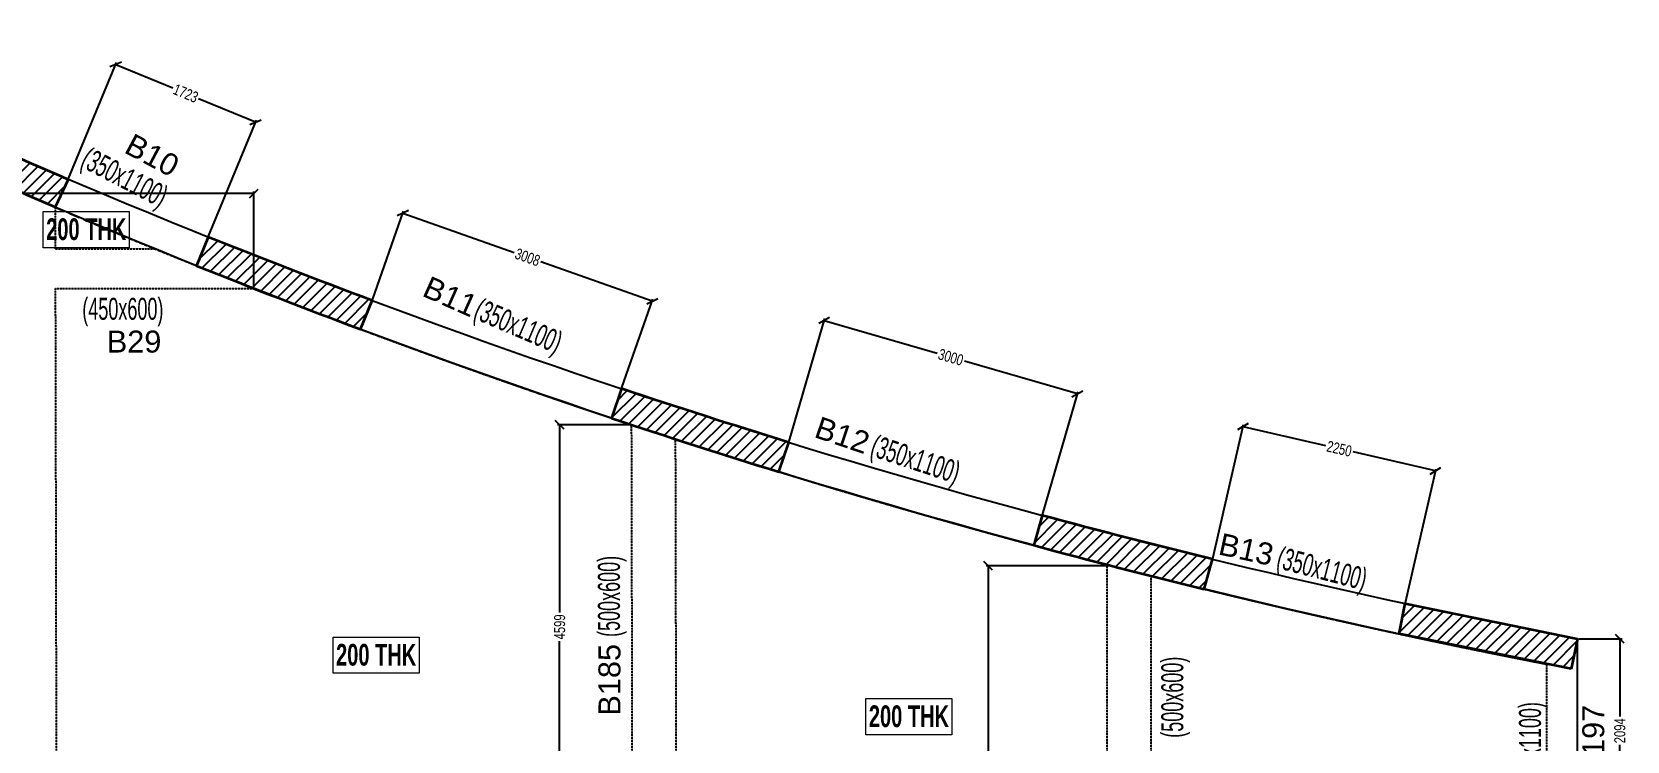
# Model space of a CAD drawing. Header units: millimetres. Extents: x 18542 to 87256, y 14692 to 73451.
# Drawn here: x 68558 to 86706, y 48410 to 56481 of the extents above; entities that cross this region are included whole.
import ezdxf
from ezdxf.enums import TextEntityAlignment as Align

# ---------------------------------------------------------------- set-up
doc = ezdxf.new("R2010")
doc.units = ezdxf.units.MM
doc.linetypes.add('HIDDEN', pattern=[0.375, 0.25, -0.125])
for name, color, linetype, lineweight in [('A-FLOR-IDEN', 11, 'Continuous', 9), ('S-BEAM-IDEN', 2, 'Continuous', 9), ('S-COLS', 5, 'Continuous', 35)]:
    doc.layers.add(name, color=color, linetype=linetype, lineweight=lineweight)
for name, color, linetype in [('Beam Nos', 7, 'Continuous'), ('S-BEAM', 7, 'Continuous'), ('S-COL HATCH', 9, 'Continuous'), ('S-DIM', 7, 'Continuous')]:
    doc.layers.add(name, color=color, linetype=linetype)
doc.styles.add('SC-BBS1', font='SansSerif')
doc.styles.add('sobha.sed', font='swisscl.ttf')
doc.styles.add('Swis721 LtCn BT', font='swisscl.ttf', dxfattribs={"width": 0.9, "height": 233.355162})
doc.styles.add('Swis721 LtCn BT_B', font='', dxfattribs={"width": 0.9, "height": 246.918336})
doc.styles.get('Swis721 LtCn BT_B').set_extended_font_data('Swis721 LtCn BT', bold=True)
doc.dimstyles.new('S-50', dxfattribs={"dimscale": 50, "dimtxt": 2.5, "dimasz": 2, "dimexe": 0.5, "dimexo": 0.25, "dimgap": 0.25, "dimtad": 0, "dimdec": 0, "dimrnd": 0.0005, "dimzin": 0, "dimdsep": 46, "dimtxsty": 'sobha.sed', "dimblk": 'OBLIQUE', "dimcen": 0.09, "dimclrd": 8, "dimclre": 8, "dimclrt": 6, "dimadec": 0, "dimazin": 0, "dimtfac": 1, "dimtdec": 0, "dimtofl": 0, "dimtmove": 2, "dimatfit": 3, "dimfxl": 0.18, "dimtolj": 1, "dimtzin": 0, "dimlwd": -1, "dimlwe": -1, "dimarcsym": 0})
pattern_1 = [(45, (-31199541.81, 20886566.64), (-66.29126074, 66.29126074), [])]

# ---------------------------------------------------------------- blocks, each defined once
blk = doc.blocks.new('_OBLIQUE')
at = {"color": 0, "linetype": 'ByBlock'}
blk.add_line((-0.5, -0.5), (0.5, 0.5), dxfattribs=at)
blk = doc.blocks.new('*D341')
at = {"layer": 'Defpoints', "color": 0, "transparency": 16777216}
for p in [(71103, 55453), (68971, 54803, 0), (70563, 54145, 0)]:
    blk.add_point(p, dxfattribs=at)
at = {"layer": 'S-DIM', "color": 8, "transparency": 16777216}
for p, q in [((68976, 54814), (69521, 56134)), ((69512, 56111), (70160, 55843)), ((71103, 55453), (70455, 55721)), ((70568, 54156), (71113, 55476))]:
    blk.add_line(p, q, dxfattribs=at)
at = {"layer": 'S-DIM', "color": 8, "transparency": 16777216, "xscale": 100, "yscale": 100, "zscale": 100}
for p, rotation in [((69512, 56111), 157.5409498867874), ((71103, 55453), 337.5409498867874)]:
    blk.add_blockref('_OBLIQUE', p, dxfattribs=dict(at, rotation=rotation))
at = {"layer": 'S-DIM', "color": 6, "transparency": 16777216, "insert": (70308, 55782), "char_height": 125, "attachment_point": 5, "rotation": 337.5409, "style": 'sobha.sed'}
blk.add_mtext('\\A1;1723', dxfattribs=at)
blk = doc.blocks.new('*D342')
at = {"layer": 'Defpoints', "color": 0, "transparency": 16777216}
for p in [(72428, 53422, 0), (75616, 53417), (75265, 52421, 0)]:
    blk.add_point(p, dxfattribs=at)
at = {"layer": 'S-DIM', "color": 8, "transparency": 16777216}
for p, q in [((72432, 53433), (72787, 54440)), ((72779, 54417), (74045, 53970)), ((75616, 53417), (74349, 53863)), ((75269, 52433), (75624, 53440))]:
    blk.add_line(p, q, dxfattribs=at)
at = {"layer": 'S-DIM', "color": 8, "transparency": 16777216, "xscale": 100, "yscale": 100, "zscale": 100}
for p, rotation in [((72779, 54417), 160.5791166332363), ((75616, 53417), 340.5791166332363)]:
    blk.add_blockref('_OBLIQUE', p, dxfattribs=dict(at, rotation=rotation))
at = {"layer": 'S-DIM', "color": 6, "transparency": 16777216, "insert": (74197, 53917), "char_height": 125, "attachment_point": 5, "rotation": 340.5791, "style": 'sobha.sed'}
blk.add_mtext('\\A1;3008', dxfattribs=at)
blk = doc.blocks.new('*D343')
at = {"layer": 'Defpoints', "color": 0, "transparency": 16777216}
for p in [(80452, 52362), (77169, 51810, 0), (80050, 50975, 0)]:
    blk.add_point(p, dxfattribs=at)
at = {"layer": 'S-DIM', "color": 8, "transparency": 16777216}
for p, q in [((77173, 51822), (77578, 53221)), ((77571, 53197), (78857, 52824)), ((80452, 52362), (79166, 52734)), ((80054, 50987), (80459, 52386))]:
    blk.add_line(p, q, dxfattribs=at)
at = {"layer": 'S-DIM', "color": 8, "transparency": 16777216, "xscale": 100, "yscale": 100, "zscale": 100}
for p, rotation in [((77571, 53197), 163.8340130743372), ((80452, 52362), 343.8340130743372)]:
    blk.add_blockref('_OBLIQUE', p, dxfattribs=dict(at, rotation=rotation))
at = {"layer": 'S-DIM', "color": 6, "transparency": 16777216, "insert": (79012, 52779), "char_height": 125, "attachment_point": 5, "rotation": 343.834, "style": 'sobha.sed'}
blk.add_mtext('\\A1;3000', dxfattribs=at)
blk = doc.blocks.new('*D344')
at = {"layer": 'Defpoints', "color": 0, "transparency": 16777216}
for p in [(84527, 51486), (81988, 50478, 0), (84181, 49975, 0)]:
    blk.add_point(p, dxfattribs=at)
at = {"layer": 'S-DIM', "color": 8, "transparency": 16777216}
for p, q in [((81991, 50490), (82340, 52013)), ((82334, 51989), (83274, 51773)), ((84527, 51486), (83588, 51701)), ((84184, 49988), (84533, 51510))]:
    blk.add_line(p, q, dxfattribs=at)
at = {"layer": 'S-DIM', "color": 8, "transparency": 16777216, "xscale": 100, "yscale": 100, "zscale": 100}
for p, rotation in [((82334, 51989), 167.0951782781514), ((84527, 51486), 347.0951782781516)]:
    blk.add_blockref('_OBLIQUE', p, dxfattribs=dict(at, rotation=rotation))
at = {"layer": 'S-DIM', "color": 6, "transparency": 16777216, "insert": (83431, 51737), "char_height": 125, "attachment_point": 5, "rotation": 347.0952, "style": 'sobha.sed'}
blk.add_mtext('\\A1;2250', dxfattribs=at)
blk = doc.blocks.new('*D276')
at = {"layer": 'Defpoints', "color": 0, "transparency": 16777216}
for p in [(57588, 54641), (57588, 53562), (71084, 53562, 0)]:
    blk.add_point(p, dxfattribs=at)
at = {"layer": 'S-DIM', "color": 8, "transparency": 16777216}
for p, q in [((57588, 53574), (57588, 54666)), ((57588, 54641), (64138, 54641)), ((71084, 54641), (64535, 54641)), ((71084, 53574), (71084, 54666))]:
    blk.add_line(p, q, dxfattribs=at)
at = {"layer": 'S-DIM', "color": 8, "transparency": 16777216, "xscale": 100, "yscale": 100, "zscale": 100, "rotation": 180}
blk.add_blockref('_OBLIQUE', (57588, 54641), dxfattribs=at)
at = {"layer": 'S-DIM', "color": 8, "transparency": 16777216, "xscale": 100, "yscale": 100, "zscale": 100}
blk.add_blockref('_OBLIQUE', (71084, 54641), dxfattribs=at)
at = {"layer": 'S-DIM', "color": 6, "transparency": 16777216, "insert": (64336, 54641), "char_height": 125, "attachment_point": 5, "style": 'sobha.sed'}
blk.add_mtext('\\A1;13496', dxfattribs=at)
blk = doc.blocks.new('*D412')
at = {"layer": 'Defpoints', "color": 0, "transparency": 16777216}
for p in [(74562, 52010), (75381, 52010), (75390, 47411)]:
    blk.add_point(p, dxfattribs=at)
at = {"layer": 'S-DIM', "color": 8, "transparency": 16777216}
for p, q in [((75369, 52010), (74537, 52010)), ((74562, 52010), (74562, 49872)), ((74562, 47411), (74562, 49549)), ((75377, 47411), (74537, 47411))]:
    blk.add_line(p, q, dxfattribs=at)
at = {"layer": 'S-DIM', "color": 8, "transparency": 16777216, "xscale": 100, "yscale": 100, "zscale": 100}
for p, rotation in [((74562, 52010), 90), ((74562, 47411), 270)]:
    blk.add_blockref('_OBLIQUE', p, dxfattribs=dict(at, rotation=rotation))
at = {"layer": 'S-DIM', "color": 6, "transparency": 16777216, "insert": (74562, 49710), "char_height": 125, "attachment_point": 5, "rotation": 90, "style": 'sobha.sed'}
blk.add_mtext('\\A1;4599', dxfattribs=at)
blk = doc.blocks.new('*D417')
at = {"layer": 'Defpoints', "color": 0, "transparency": 16777216}
for p in [(79438, 50405), (80840, 50405, 0), (81290, 44611)]:
    blk.add_point(p, dxfattribs=at)
at = {"layer": 'S-DIM', "color": 8, "transparency": 16777216}
for p, q in [((80828, 50405), (79413, 50405)), ((79438, 50405), (79438, 47670)), ((79438, 44611), (79438, 47347)), ((81278, 44611), (79413, 44611))]:
    blk.add_line(p, q, dxfattribs=at)
at = {"layer": 'S-DIM', "color": 8, "transparency": 16777216, "xscale": 100, "yscale": 100, "zscale": 100}
for p, rotation in [((79438, 50405), 90), ((79438, 44611), 270)]:
    blk.add_blockref('_OBLIQUE', p, dxfattribs=dict(at, rotation=rotation))
at = {"layer": 'S-DIM', "color": 6, "transparency": 16777216, "insert": (79438, 47508), "char_height": 125, "attachment_point": 5, "rotation": 90, "style": 'sobha.sed'}
blk.add_mtext('\\A1;5794', dxfattribs=at)
blk = doc.blocks.new('*D425')
at = {"layer": 'Defpoints', "color": 0, "transparency": 16777216}
for p in [(86141, 49575, 0), (86141, 47481, 0), (86623, 47481)]:
    blk.add_point(p, dxfattribs=at)
at = {"layer": 'S-DIM', "color": 8, "transparency": 16777216}
for p, q in [((86153, 49575), (86648, 49575)), ((86623, 49575), (86623, 48689)), ((86623, 47481), (86623, 48366)), ((86153, 47481), (86648, 47481))]:
    blk.add_line(p, q, dxfattribs=at)
at = {"layer": 'S-DIM', "color": 8, "transparency": 16777216, "xscale": 100, "yscale": 100, "zscale": 100}
for p, rotation in [((86623, 49575), 90), ((86623, 47481), 270)]:
    blk.add_blockref('_OBLIQUE', p, dxfattribs=dict(at, rotation=rotation))
at = {"layer": 'S-DIM', "color": 6, "transparency": 16777216, "insert": (86623, 48528), "char_height": 125, "attachment_point": 5, "rotation": 90, "style": 'sobha.sed'}
blk.add_mtext('\\A1;2094', dxfattribs=at)

msp = doc.modelspace()

# ---------------------------------------------------------------- hatches: boundary and pattern name
at = {"layer": 'S-COL HATCH', "transparency": 33554687}
h = msp.add_hatch(dxfattribs=at)
h.set_pattern_fill('ANSI31', color=256, scale=750)
h.set_pattern_definition([(45, (-31327027.31, 20915235.64), (-66.29126074, 66.29126074), [])])
h.paths.add_polyline_path([(68822.9, 54485.7), (68971, 54802.9, -0.0043268), (66430.8, 55933.7), (66282.7, 55616.6, 0.0043087)])
h = msp.add_hatch(dxfattribs=at)
h.set_pattern_fill('ANSI31', color=256, scale=750)
h.set_pattern_definition(pattern_1)
h.paths.add_polyline_path([(72297.2, 53097), (72428.9, 53424.6, -0.0060148), (70563.7, 54146.9), (70432.5, 53820.3, 0.0060303)])
h = msp.add_hatch(dxfattribs=at)
h.set_pattern_fill('ANSI31', color=256, scale=750)
h.set_pattern_definition(pattern_1)
h.paths.add_polyline_path([(75152.7, 52086, 0.0060303), (77057.1, 51474.7), (77169.3, 51810.3, -0.0060148), (75264.8, 52421.4)])
h = msp.add_hatch(dxfattribs=at)
h.set_pattern_fill('ANSI31', color=256, scale=750)
h.set_pattern_definition(pattern_1)
h.paths.add_polyline_path([(81988.8, 50480.4, -0.0060158), (80051.3, 50978.4), (79955.7, 50638.3, 0.0060315), (81893.4, 50140.9)])
h = msp.add_hatch(dxfattribs=at)
h.set_pattern_fill('ANSI31', color=256, scale=750)
h.set_pattern_definition(pattern_1)
h.paths.add_polyline_path([(84181.3, 49975.4), (84111.2, 49632.5), (86070.7, 49232.1), (86140.8, 49575)])

# ---------------------------------------------------------------- linework, layer by layer
at = {"layer": 'A-FLOR-IDEN', "color": 8, "flags": 128}
for points in [[(69665.3, 54437.4), (69665.3, 54025.6), (68687.8, 54025.6), (68687.8, 54437.4)], [(69665.3, 54437.4), (69665.3, 54025.6), (68687.8, 54025.6), (68687.8, 54437.4)], [(72963.3, 49594.4), (72963.3, 49182.6), (71985.8, 49182.6), (71985.8, 49594.4)], [(72963.3, 49594.4), (72963.3, 49182.6), (71985.8, 49182.6), (71985.8, 49594.4)], [(79024.3, 48894.9), (79024.3, 48483.1), (78046.8, 48483.1), (78046.8, 48894.9)], [(79024.3, 48894.9), (79024.3, 48483.1), (78046.8, 48483.1), (78046.8, 48894.9)]]:
    msp.add_lwpolyline(points, close=True, dxfattribs=at)
at = {"layer": 'S-BEAM', "linetype": 'HIDDEN'}
for p, q in [((68827.1, 54011.6, 0), (68826.1, 54484.3, 0)), ((68827.1, 54011.6), (69959.8, 54011.6)), ((68828, 53561.6), (71084.2, 53561.6)), ((68840.4, 47411.6, 0), (68828, 53561.6, 0)), ((75390.4, 47411.6), (75381.1, 52009.9)), ((75890.4, 47411.6), (75881.4, 51846.1)), ((80790.4, 44611.6), (80790.4, 50405)), ((81290.4, 44611.6), (81290.4, 50290.3))]:
    msp.add_line(p, q, dxfattribs=at)
at = {"layer": 'S-BEAM', "ltscale": 250000, "elevation": 0}
for points in [[(86140.8, 49574.9, -0.1044195), (54023.7, 63039.9, 0.059137), (45900.6, 68362.7, 0.059137)], [(86075, 49231.1, -0.1044683), (53811.2, 62761.4, 0.0581656), (45900.6, 67971.3, 0.0581656)]]:
    msp.add_lwpolyline(points, format="xyb", dxfattribs=at)
at = {"layer": 'S-BEAM', "linetype": 'HIDDEN', "elevation": 0}
for points in [[(75381.1, 52009.9, -0.0207042), (68826.1, 54484.3, -0.0207042)], [(80840.4, 50405, -0.0152572), (75881.4, 51846.1, -0.0152572)], [(85804.7, 49283.3, -0.0136644), (81290.4, 50290.3, -0.0136644)]]:
    msp.add_lwpolyline(points, format="xyb", dxfattribs=at)
at = {"layer": 'S-BEAM', "elevation": 0}
msp.add_lwpolyline([(86140.8, 20790.7), (86140.8, 49574.9)], dxfattribs=at)
at = {"layer": 'S-BEAM', "color": 1, "ltscale": 250000, "elevation": 0}
msp.add_lwpolyline([(86107.9, 49403, -0.0000066), (86105.7, 49403.5, -0.0000066)], format="xyb", dxfattribs=at)
at = {"layer": 'S-BEAM', "linetype": 'HIDDEN', "elevation": 0}
msp.add_lwpolyline([(85790.8, 45480.8), (85790.8, 49286)], dxfattribs=at)
at = {"layer": 'S-COLS'}
for p, q in [((84111.2, 49632.5, 0), (84181.3, 49975.4, 0)), ((84181.3, 49975.4, 0), (86140.8, 49575, 0)), ((86070.7, 49232.1, 0), (84111.2, 49632.5, 0)), ((86140.8, 49575, 0), (86070.7, 49232.1, 0))]:
    msp.add_line(p, q, dxfattribs=at)
at = {"layer": 'S-COLS', "elevation": 0}
for points in [[(66282.7, 55616.6), (66430.8, 55933.7, 0.0043268), (68971, 54802.9), (68822.9, 54485.7, -0.0043087), (66282.7, 55616.6)], [(72428.9, 53424.6, -0.0060148), (70563.7, 54146.9), (70432.5, 53820.3, 0.0060303), (72297.2, 53097), (72428.9, 53424.6)], [(75152.7, 52086, 0.0060303), (77057.1, 51474.7), (77169.3, 51810.3, -0.0060148), (75264.8, 52421.4), (75152.7, 52086)], [(81988.8, 50480.4, -0.0060158), (80051.3, 50978.4), (79955.7, 50638.3, 0.0060315), (81893.4, 50140.9), (81988.8, 50480.4)]]:
    msp.add_lwpolyline(points, format="xyb", dxfattribs=at)

# ---------------------------------------------------------------- texts
at = {"layer": 'A-FLOR-IDEN', "color": 1, "char_height": 246.92, "width": 1155, "attachment_point": 2, "line_spacing_factor": 0.964267, "style": 'Swis721 LtCn BT_B'}
for insert in [(69176.6, 54359.3), (69176.6, 54359.3), (72474.6, 49516.3), (72474.6, 49516.3), (78535.6, 48816.8), (78535.6, 48816.8)]:
    msp.add_mtext('200 THK', dxfattribs=dict(at, insert=insert))
at = {"layer": 'Beam Nos', "color": 3, "style": 'SC-BBS1'}
for s, rotation, p in [('B10', 331.9613, (69833.3, 54902.1)), ('B11', 335.98891, (73237.8, 53287.1)), ('B12', 341.26756, (77714.6, 51702.5)), ('B13', 347.63505, (82330.2, 50397.2, 0)), ('B185', 90, (75328.5, 49107.9))]:
    msp.add_text(s, height=250, rotation=rotation, dxfattribs=at).set_placement(p, align=Align.BOTTOM_CENTER)
msp.add_text('B29', height=250, dxfattribs=at).set_placement((69720.5, 52757.1), align=Align.BOTTOM_CENTER)
at = {"layer": 'Beam Nos', "style": 'SC-BBS1'}
msp.add_text('B197', height=250, rotation=90, dxfattribs=at).set_placement((86520.4, 48415.7, 0), align=Align.BOTTOM_CENTER)
at = {"layer": 'S-BEAM-IDEN', "color": 3, "style": 'Swis721 LtCn BT', "width": 0.8}
for s, rotation, p in [('(350x1100)', 332.51757, (69096.7, 54956.5)), ('(350x1100)', 336.76966, (73568, 53227.1)), ('(350x1100)', 341.7169, (78080.7, 51663.3)), ('(500x600)', 90, (75247.6, 49595.6)), ('(350x1100)', 345.46876, (82703.3, 50384.7)), ('(500x600)', 90, (81656.1, 48448.1))]:
    msp.add_text(s, height=250, rotation=rotation, dxfattribs=at).set_placement(p)
msp.add_text('(450x600)', height=250, dxfattribs=at).set_placement((69131.6, 53204.9))
at = {"layer": 'S-BEAM-IDEN', "style": 'Swis721 LtCn BT', "width": 0.8}
msp.add_text('(350x1100)', height=250, rotation=90, dxfattribs=at).set_placement((85725.6, 47817.1))

# ---------------------------------------------------------------- dimensions: what is measured, and where the dimension line sits
at = {"layer": 'S-DIM', "color": 1}
for p1, p2, distance, picture, middle in [((68971, 54802.9, 0), (70562.9, 54144.9, 0), 1415, '*D341', (70307.5, 55781.6)), ((72427.7, 53421.7, 0), (75264.8, 52421.4, 0), 1055.2, '*D342', (74197.1, 53916.7)), ((77169.3, 51810.3, 0), (80050.4, 50975.2, 0), 1443.6, '*D343', (79011.8, 52779.3)), ((81988.1, 50477.9, 0), (84181.3, 49975.4, 0), 1549.8, '*D344', (83430.8, 51737.3))]:
    dim = msp.add_aligned_dim(p1=p1, p2=p2, distance=distance, dimstyle='S-50', dxfattribs=at)
    dim.commit()
    dim.dimension.update_dxf_attribs({"geometry": picture, "text_midpoint": middle})
dim = msp.add_linear_dim(base=(57588, 54640.9), p1=(71084.2, 53561.6, 0), p2=(57588, 53561.6), dimstyle='S-50', dxfattribs=at)
dim.commit()
dim.dimension.update_dxf_attribs({"geometry": '*D276', "text_midpoint": (64336.1, 54640.9)})
for base, p1, p2, picture, middle in [((74562.1, 52009.9), (75389.7, 47410.8), (75381.1, 52009.9), '*D412', (74562.1, 49710.3)), ((79438.2011, 50405.0096), (81290.3548, 44611.4836), (80840.4383, 50405.0096, 0), '*D417', (79438.2011, 47508.2466)), ((86623.5, 47480.8), (86140.8, 49574.9, 0), (86140.8, 47480.8, 0), '*D425', (86623.5, 48527.9))]:
    dim = msp.add_linear_dim(base=base, p1=p1, p2=p2, angle=90, dimstyle='S-50', dxfattribs=at)
    dim.commit()
    dim.dimension.update_dxf_attribs({"geometry": picture, "text_midpoint": middle})

doc.saveas('drawing.dxf')
